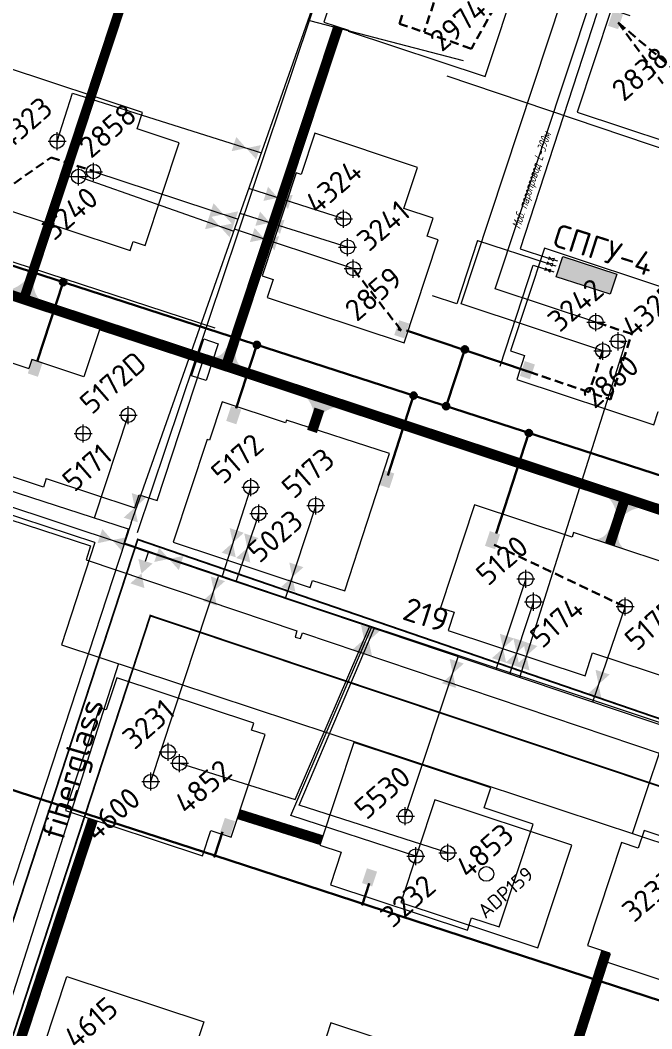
# Model space of a CAD drawing. Header units: millimetres. Extents: x 519 to 9564855, y -810 to 5021775.
# Drawn here: x 9543486 to 9543836, y 4997216 to 4997775 of the extents above; entities that cross this region are included whole.
import ezdxf

# ---------------------------------------------------------------- set-up
doc = ezdxf.new("R2010")
doc.units = ezdxf.units.MM
doc.header["$LTSCALE"] = 2
doc.header["$MEASUREMENT"] = 0
doc.header["$PDMODE"] = 2
doc.header["$PDSIZE"] = 5
doc.linetypes.add('1', pattern=[0])
doc.linetypes.add('92051501$0$DASHED', pattern=[0.75, 0.5, -0.25])
for name, color, linetype in [('160 скважин на 2012 год', 7, 'Continuous'), ('2003-2004 Supplemental wells', 7, 'Continuous'), ('Existing roads', 41, 'Continuous'), ('FIBERGLASS', 212, 'Continuous'), ('Future Roads', 44, 'Continuous'), ('Gaz', 4, 'Continuous'), ('new 100 wells', 131, 'Continuous'), ('OilColl&Flowlines', 3, 'Continuous'), ('Stage 11.Object 3.Frame&Text', 7, 'Continuous'), ('Stage 12 wells.Text&Frame', 52, 'Continuous'), ('Stage8 wlls text', 7, 'Continuous'), ('vodovod', 5, 'Continuous'), ('Скважины 2017г', 221, 'Continuous'), ('Скважины на 2013 год.', 21, '1'), ('Скважины на 2015 год', 7, 'Continuous'), ('Скважины на 2016 год.', 40, 'Continuous')]:
    doc.layers.add(name, color=color, linetype=linetype)
for name, color, linetype, lineweight in [('160 скважин на2012 год.Выкидные линии', 5, 'Continuous', 30), ('200 скв. на 2010 год', 61, 'Continuous', 0), ('PPLINE_GAS', 4, 'GAS_LINE', 30), ('Stage 11.Object 2.Frame&Text', 26, 'Continuous', 53), ('Электро', 1, 'Continuous', 30), ('Электроснаб', 1, 'Continuous', 18), ('Электроснабжене', 1, 'Continuous', 18)]:
    doc.layers.add(name, color=color, linetype=linetype, lineweight=lineweight)
doc.styles.add('92051501$0$STANDARD', font='simplex.shx')
doc.styles.add('Elect', font='isocpeur.ttf')
doc.styles.add('ГОСТ', font='simplex.shx', dxfattribs={"width": 0.7})
doc.linetypes.add('GAS_LINE', pattern='A,0.5,-0.2,["G",92051501$0$STANDARD,S=0.1,R=0,X=-0.1,Y=-0.05],-0.05', length=0.75)
doc.linetypes.add('WTR_LINE', pattern='A,0.5,-0.2,["W",92051501$0$STANDARD,S=0.1,R=0,X=-0.1,Y=-0.05],-0.05', length=0.75)

msp = doc.modelspace()

# ---------------------------------------------------------------- hatches: boundary and pattern name
at = {"linetype": 'ByBlock', "lineweight": 0, "ltscale": 80}
msp.add_hatch(color=1, dxfattribs=at).paths.add_polyline_path([(9543816.96967, 4997634.2199), (9543787.0029, 4997644.13536), (9543783.36174, 4997632.92902), (9543813.38102, 4997623.17516)])
at = {"layer": 'Existing roads', "lineweight": 0}
h = msp.add_hatch(color=256, dxfattribs=at)
edge = h.paths.add_edge_path()
edge.add_line((9543489.03404, 4997631.13769), (9543493.38805, 4997629.68711))
edge.add_arc((9543508.30111, 4997629.71833), 14.91309, 180.1199728, 220.8782781)
edge.add_line((9543497.02529, 4997619.9584), (9543479.90992, 4997625.62156))
edge.add_arc((9543475.32015, 4997643.51751), 18.47514, 284.3845833, 317.926752)
for points in [[(9543610.77722, 4997582.16941, -0.406846034), (9543605.95572, 4997591.46544), (9543600.25492, 4997593.35174, -0.406846034), (9543590.84025, 4997588.76619)], [(9543822.8752, 4997481.2711, -0.406846034), (9543818.0537, 4997490.56713), (9543812.35289, 4997492.45342, -0.406846034), (9543802.93823, 4997487.86788)]]:
    msp.add_hatch(color=256, dxfattribs=at).paths.add_polyline_path(points)
h = msp.add_hatch(color=256, dxfattribs=at)
h.paths.add_polyline_path([(9543650.60958, 4997556.1665), (9543649.02234, 4997556.76326, 0.155118741), (9543644.48969, 4997566.30027), (9543653.04529, 4997563.54713)])
h.paths.add_polyline_path([(9543652.13528, 4997555.59287), (9543650.60958, 4997556.1665), (9543653.04529, 4997563.54713), (9543661.84122, 4997560.71665, 0.161550784)])
h = msp.add_hatch(color=256, dxfattribs=at)
h.paths.add_polyline_path([(9543818.43645, 4997500.25988), (9543816.84921, 4997500.85664, 0.155118741), (9543812.31656, 4997510.39365), (9543820.87216, 4997507.64051)])
h.paths.add_polyline_path([(9543819.96215, 4997499.68625), (9543818.43645, 4997500.25988), (9543820.87216, 4997507.64051), (9543829.66809, 4997504.81003, 0.161550784)])
at = {"layer": 'Электро'}
for points in [[(9543812.11124, 4997772.08806), (9543817.72348, 4997770.23108), (9543820.4307, 4997778.41294), (9543814.81847, 4997780.26992)], [(9543693.57685, 4997600.59037), (9543699.18908, 4997598.73338), (9543701.89631, 4997606.91524), (9543696.28408, 4997608.77223)], [(9543490.3254, 4997579.26698), (9543495.93764, 4997577.40999), (9543498.64487, 4997585.59185), (9543493.03263, 4997587.44884)], [(9543763.22509, 4997577.92887), (9543768.83732, 4997576.07189), (9543771.54455, 4997584.25375), (9543765.93231, 4997586.11073)], [(9543600.36994, 4997552.93263), (9543605.98218, 4997551.07564), (9543608.68941, 4997559.2575), (9543603.07717, 4997561.11449)], [(9543743.87164, 4997483.673), (9543749.48388, 4997481.81602), (9543752.1911, 4997489.99788), (9543746.57887, 4997491.85486)], [(9543596.91788, 4997324.61695), (9543602.53012, 4997322.75997), (9543605.23735, 4997330.94182), (9543599.62511, 4997332.79881)], [(9543675.68597, 4997296.65299), (9543681.2982, 4997294.79601), (9543684.00543, 4997302.97786), (9543678.39319, 4997304.83485)]]:
    msp.add_hatch(color=256, dxfattribs=at).paths.add_polyline_path(points)
h = msp.add_hatch(color=256, dxfattribs=at)
edge = h.paths.add_edge_path()
edge.add_arc((9543509.89575, 4997629.8912), 1.80448, 0, 360)
h = msp.add_hatch(color=256, dxfattribs=at)
edge = h.paths.add_edge_path()
edge.add_arc((9543617.41787, 4997595.09072), 1.80448, 0, 360)
h = msp.add_hatch(color=256, dxfattribs=at)
edge = h.paths.add_edge_path()
edge.add_arc((9543732.6523, 4997592.61971), 1.80448, 0, 360)
h = msp.add_hatch(color=256, dxfattribs=at)
edge = h.paths.add_edge_path()
edge.add_arc((9543704.31978, 4997566.96415), 1.80448, 0, 360)
h = msp.add_hatch(color=256, dxfattribs=at)
edge = h.paths.add_edge_path()
edge.add_arc((9543722.28659, 4997561.14904), 1.80448, 0, 360)
h = msp.add_hatch(color=256, dxfattribs=at)
edge = h.paths.add_edge_path()
edge.add_arc((9543768.1837, 4997546.25078), 1.80448, 0, 360)
at = {"layer": 'Электро', "ltscale": 0.5}
msp.add_hatch(color=256, dxfattribs=at).paths.add_polyline_path([(9543685.28029, 4997517.46056), (9543690.90266, 4997515.6345), (9543693.5648, 4997523.83114), (9543687.94242, 4997525.6572)])
at = {"layer": 'Электроснаб', "lineweight": 0}
for points in [[(9543812.11124, 4997772.08806), (9543817.72348, 4997770.23108), (9543820.4307, 4997778.41294), (9543814.81847, 4997780.26992)], [(9543693.57685, 4997600.59037), (9543699.18908, 4997598.73338), (9543701.89631, 4997606.91524), (9543696.28408, 4997608.77223)], [(9543763.22509, 4997577.92887), (9543768.83732, 4997576.07189), (9543771.54455, 4997584.25375), (9543765.93231, 4997586.11073)], [(9543743.87164, 4997483.673), (9543749.48388, 4997481.81602), (9543752.1911, 4997489.99788), (9543746.57887, 4997491.85486)], [(9543675.68597, 4997296.65299), (9543681.2982, 4997294.79601), (9543684.00543, 4997302.97786), (9543678.39319, 4997304.83485)]]:
    msp.add_hatch(color=1, dxfattribs=at).paths.add_polyline_path(points)
at = {"layer": 'Электроснаб', "linetype": '92051501$0$DASHED', "lineweight": 0}
h = msp.add_hatch(color=1, dxfattribs=at)
edge = h.paths.add_edge_path()
edge.add_arc((9543509.89575, 4997629.8912), 1.80448, 0, 360)
h = msp.add_hatch(color=1, dxfattribs=at)
edge = h.paths.add_edge_path()
edge.add_arc((9543617.41787, 4997595.09072), 1.80448, 0, 360)
at = {"layer": 'Электроснаб', "lineweight": 0}
h = msp.add_hatch(color=1, dxfattribs=at)
edge = h.paths.add_edge_path()
edge.add_arc((9543732.6523, 4997592.61971), 1.80448, 0, 360)
at = {"layer": 'Электроснаб', "linetype": '92051501$0$DASHED', "lineweight": 0}
for points in [[(9543490.3254, 4997579.26698), (9543495.93764, 4997577.40999), (9543498.64487, 4997585.59185), (9543493.03263, 4997587.44884)], [(9543600.36994, 4997552.93263), (9543605.98218, 4997551.07564), (9543608.68941, 4997559.2575), (9543603.07717, 4997561.11449)], [(9543596.91788, 4997324.61695), (9543602.53012, 4997322.75997), (9543605.23735, 4997330.94182), (9543599.62511, 4997332.79881)]]:
    msp.add_hatch(color=1, dxfattribs=at).paths.add_polyline_path(points)
at = {"layer": 'Электроснаб', "lineweight": 0}
h = msp.add_hatch(color=1, dxfattribs=at)
edge = h.paths.add_edge_path()
edge.add_arc((9543704.31978, 4997566.96415), 1.80448, 0, 360)
h = msp.add_hatch(color=1, dxfattribs=at)
edge = h.paths.add_edge_path()
edge.add_arc((9543722.28659, 4997561.14904), 1.80448, 0, 360)
h = msp.add_hatch(color=1, dxfattribs=at)
edge = h.paths.add_edge_path()
edge.add_arc((9543768.1837, 4997546.25078), 1.80448, 0, 360)
at = {"layer": 'Электроснаб', "lineweight": 0, "ltscale": 0.5}
msp.add_hatch(color=1, dxfattribs=at).paths.add_polyline_path([(9543685.28029, 4997517.46056), (9543690.90266, 4997515.6345), (9543693.5648, 4997523.83114), (9543687.94242, 4997525.6572)])
at = {"layer": 'Электроснабжене', "lineweight": 0}
for points in [[(9543812.11124, 4997772.08806), (9543817.72348, 4997770.23108), (9543820.4307, 4997778.41294), (9543814.81847, 4997780.26992)], [(9543693.57685, 4997600.59037), (9543699.18908, 4997598.73338), (9543701.89631, 4997606.91524), (9543696.28408, 4997608.77223)], [(9543763.22509, 4997577.92887), (9543768.83732, 4997576.07189), (9543771.54455, 4997584.25375), (9543765.93231, 4997586.11073)], [(9543743.87164, 4997483.673), (9543749.48388, 4997481.81602), (9543752.1911, 4997489.99788), (9543746.57887, 4997491.85486)], [(9543675.68597, 4997296.65299), (9543681.2982, 4997294.79601), (9543684.00543, 4997302.97786), (9543678.39319, 4997304.83485)]]:
    msp.add_hatch(color=1, dxfattribs=at).paths.add_polyline_path(points)
at = {"layer": 'Электроснабжене', "linetype": '92051501$0$DASHED', "lineweight": 0}
h = msp.add_hatch(color=1, dxfattribs=at)
edge = h.paths.add_edge_path()
edge.add_arc((9543509.89575, 4997629.8912), 1.80448, 0, 360)
h = msp.add_hatch(color=1, dxfattribs=at)
edge = h.paths.add_edge_path()
edge.add_arc((9543617.41787, 4997595.09072), 1.80448, 0, 360)
at = {"layer": 'Электроснабжене', "lineweight": 0}
h = msp.add_hatch(color=1, dxfattribs=at)
edge = h.paths.add_edge_path()
edge.add_arc((9543732.6523, 4997592.61971), 1.80448, 0, 360)
at = {"layer": 'Электроснабжене', "linetype": '92051501$0$DASHED', "lineweight": 0}
for points in [[(9543490.3254, 4997579.26698), (9543495.93764, 4997577.40999), (9543498.64487, 4997585.59185), (9543493.03263, 4997587.44884)], [(9543600.36994, 4997552.93263), (9543605.98218, 4997551.07564), (9543608.68941, 4997559.2575), (9543603.07717, 4997561.11449)], [(9543596.91788, 4997324.61695), (9543602.53012, 4997322.75997), (9543605.23735, 4997330.94182), (9543599.62511, 4997332.79881)]]:
    msp.add_hatch(color=1, dxfattribs=at).paths.add_polyline_path(points)
at = {"layer": 'Электроснабжене', "lineweight": 0}
h = msp.add_hatch(color=1, dxfattribs=at)
edge = h.paths.add_edge_path()
edge.add_arc((9543704.31978, 4997566.96415), 1.80448, 0, 360)
h = msp.add_hatch(color=1, dxfattribs=at)
edge = h.paths.add_edge_path()
edge.add_arc((9543722.28659, 4997561.14904), 1.80448, 0, 360)
h = msp.add_hatch(color=1, dxfattribs=at)
edge = h.paths.add_edge_path()
edge.add_arc((9543768.1837, 4997546.25078), 1.80448, 0, 360)
at = {"layer": 'Электроснабжене', "lineweight": 0, "ltscale": 0.5}
msp.add_hatch(color=1, dxfattribs=at).paths.add_polyline_path([(9543685.28029, 4997517.46056), (9543690.90266, 4997515.6345), (9543693.5648, 4997523.83114), (9543687.94242, 4997525.6572)])

# ---------------------------------------------------------------- linework, layer by layer
at = {"color": 6, "lineweight": 0, "ltscale": 80}
for p, q in [((9543805.83384, 4997778.97734), (9543763.39779, 4997648.37262, -170.50189)), ((9543739.63679, 4997653.02826, -170.50189), (9543728.24813, 4997617.97758, -170.50189)), ((9543739.63679, 4997653.02826, -170.50189), (9543778.28226, 4997640.47159, -170.50189)), ((9543763.39779, 4997648.37262, -170.50189), (9543779.18297, 4997643.2437, -170.50189)), ((9543778.59697, 4997641.17611), (9543778.12276, 4997639.71663)), ((9543778.59697, 4997641.17611), (9543780.86271, 4997638.82637)), ((9543779.50945, 4997643.98443), (9543779.03523, 4997642.52495)), ((9543782.2494, 4997643.09416), (9543779.03523, 4997642.52495)), ((9543779.50945, 4997643.98443), (9543781.77518, 4997641.63469)), ((9543782.2494, 4997643.09416), (9543781.77518, 4997641.63469)), ((9543782.01229, 4997642.36443), (9543784.07151, 4997641.69534)), ((9543752.33447, 4997583.28078), (9543770.53802, 4997639.30556)), ((9543770.53802, 4997639.30556), (9543782.07684, 4997635.55637)), ((9543777.51477, 4997637.84545), (9543777.04056, 4997636.38598)), ((9543780.25472, 4997636.95519), (9543777.04056, 4997636.38598)), ((9543777.51477, 4997637.84545), (9543779.78051, 4997635.49571)), ((9543781.33692, 4997640.28585), (9543778.12276, 4997639.71663)), ((9543780.25472, 4997636.95519), (9543779.78051, 4997635.49571)), ((9543781.33692, 4997640.28585), (9543780.86271, 4997638.82637)), ((9543781.09981, 4997639.55611), (9543783.15904, 4997638.88703)), ((9543728.24813, 4997617.97758, -170.50189), (9543714.85667, 4997622.32873, -83.70907))]:
    msp.add_line(p, q, dxfattribs=at)
at = {"color": 0, "linetype": 'ByBlock', "lineweight": 0, "ltscale": 80}
msp.add_lwpolyline([(9543787.0029, 4997644.13536), (9543817.02218, 4997634.38151), (9543813.38102, 4997623.17516), (9543783.36174, 4997632.92902)], close=True, dxfattribs=at)
at = {"layer": '160 скважин на 2012 год', "color": 0, "linetype": 'ByBlock', "lineweight": 0}
msp.add_lwpolyline([(9543551.02553, 4997714.85618), (9543554.02814, 4997723.93072), (9543478.04761, 4997749.0713), (9543459.19218, 4997692.0859), (9543475.72672, 4997686.61492)], dxfattribs=at)
at = {"layer": '160 скважин на 2012 год', "color": 3, "linetype": 'ByBlock', "lineweight": 0, "ltscale": 200}
msp.add_lwpolyline([(9543506.6, 4997708.1), (9543515.04475, 4997734.68761)], dxfattribs=at)
at = {"layer": '160 скважин на 2012 год', "color": 0, "linetype": 'ByBlock', "lineweight": 0, "elevation": 0.00005}
for points in [[(9543698.86297, 4997670.7009), (9543706.46181, 4997693.42207), (9543649.53661, 4997712.45847), (9543641.87716, 4997689.55414)], [(9543648.28552, 4997464.53534), (9543666.06136, 4997458.74947), (9543690.83185, 4997534.85145), (9543633.75537, 4997553.42932), (9543633.28038, 4997551.97002)], [(9543533.74299, 4997392.64857), (9543530.04761, 4997393.8713), (9543511.19218, 4997336.8859), (9543587.1727, 4997311.74532), (9543591.81, 4997325.76028)], [(9543743.41935, 4997338.32194), (9543747.12814, 4997349.53072), (9543671.14761, 4997374.6713), (9543652.29218, 4997317.6859), (9543664.16437, 4997313.75761)], [(9543903.15561, 4997285.7026), (9543908.12814, 4997300.73072), (9543832.14761, 4997325.8713), (9543828.8728, 4997315.97409)]]:
    msp.add_lwpolyline(points, dxfattribs=at)
at = {"layer": '160 скважин на 2012 год', "color": 0, "linetype": 'ByBlock', "lineweight": 0}
for centre in [(9543506.6, 4997708.1), (9543665.4, 4997665), (9543817.8, 4997597.1), (9543650, 4997506.1), (9543558.6, 4997352.9), (9543699.7, 4997333.7)]:
    msp.add_circle(centre, 4, dxfattribs=at)
for p in [(9543506.6, 4997708.1), (9543665.4, 4997665), (9543817.8, 4997597.1), (9543650, 4997506.1), (9543558.6, 4997352.9), (9543699.7, 4997333.7)]:
    msp.add_point(p, dxfattribs=at)
at = {"layer": '160 скважин на2012 год.Выкидные линии', "color": 3, "linetype": 'ByBlock', "lineweight": 0, "ltscale": 80, "elevation": 0}
msp.add_lwpolyline([(9543515.04475, 4997734.68761), (9543619.86438, 4997701.57457)], dxfattribs=at)
at = {"layer": '160 скважин на2012 год.Выкидные линии', "color": 3, "linetype": 'ByBlock', "lineweight": 0, "ltscale": 80}
for points in [[(9543650, 4997506.1), (9543633.02024, 4997454.48891)], [(9543558.6, 4997352.9), (9543596.17197, 4997466.69809)], [(9543699.7, 4997333.7), (9543729.00403, 4997422.08376)]]:
    msp.add_lwpolyline(points, dxfattribs=at)
at = {"layer": '200 скв. на 2010 год', "color": 0, "linetype": 'ByBlock', "lineweight": 0}
for points in [[(9543792.17303, 4997488.45051), (9543738.03745, 4997506.36299), (9543719.18202, 4997449.37759), (9543726.72527, 4997446.88167)], [(9543614.36081, 4997381.52294), (9543615.61798, 4997385.32241), (9543539.63745, 4997410.46299), (9543533.74299, 4997392.64857)], [(9543828.8728, 4997315.97409), (9543819.53745, 4997319.06299), (9543800.68202, 4997262.07759), (9543812.97974, 4997258.0085)], [(9543664.16437, 4997313.75761), (9543658.18202, 4997295.67759), (9543734.16255, 4997270.53701), (9543736.43611, 4997277.40825)]]:
    msp.add_lwpolyline(points, dxfattribs=at)
for centre in [(9543766.6, 4997465.3), (9543568.2, 4997369.4), (9543705.6, 4997311.6)]:
    msp.add_circle(centre, 4, dxfattribs=at)
for p in [(9543766.6, 4997465.3), (9543568.2, 4997369.4), (9543705.6, 4997311.6)]:
    msp.add_point(p, dxfattribs=at)
at = {"layer": '2003-2004 Supplemental wells', "color": 0, "linetype": 'ByBlock', "lineweight": 0}
for points in [[(9543684.70322, 4997827.40226), (9543673.33745, 4997831.16299), (9543654.48202, 4997774.1776), (9543668.26096, 4997769.61839)], [(9543695.45911, 4997143.58888), (9543715.56254, 4997136.93702), (9543734.41798, 4997193.92241), (9543658.43745, 4997219.06299), (9543651.14089, 4997197.01112)]]:
    msp.add_lwpolyline(points, dxfattribs=at)
at = {"layer": 'Existing roads', "lineweight": 0, "const_width": 5.4}
msp.add_lwpolyline([(9543550.17631, 4997808.02804), (9543488.10586, 4997620.43709)], dxfattribs=at)
at = {"layer": 'Existing roads', "lineweight": 0, "flags": 128}
for points, const_width in [([(9543662.50527, 4997771.45594), (9543600.25722, 4997583.32823)], 5.6), ([(9543392.20667, 4997652.16839), (9544339.8344, 4997338.61555)], 5.7), ([(9543647.95404, 4997547.11477), (9543652.05717, 4997559.47488)], 5.7), ([(9543813.08806, 4997484.42861), (9543821.581, 4997510.09621)], 5.6), ([(9543653.20445, 4997320.443), (9543607.30075, 4997334.84583)], 5.7), ([(9543811.02657, 4997258.25477), (9543783.42172, 4997172.33281)], 5.7)]:
    msp.add_lwpolyline(points, dxfattribs=dict(at, const_width=const_width))
at = {"layer": 'Existing roads', "lineweight": 0, "const_width": 5.7, "elevation": 0.00005, "flags": 128}
msp.add_lwpolyline([(9543455.04271, 4997114.92449), (9543526.48866, 4997332.05913)], dxfattribs=at)
at = {"layer": 'FIBERGLASS', "lineweight": 0, "const_width": 1}
msp.add_lwpolyline([(9537068.05, 4997002.22187), (9537981.72, 4996708.3), (9538034.79, 4996874.91), (9539300, 4996482.3), (9539854.3, 4997038.3), (9541302.5903, 4996549.89746), (9542161.1, 4996901.3), (9542450.6, 4996805.7), (9542706.4, 4996882.9), (9542843.8, 4997304.1), (9543427.4, 4997108.5), (9543551.3, 4997487.2), (9544168.068, 4997275.346), (9544226.79603, 4997449.75375)], dxfattribs=at)
at = {"layer": 'FIBERGLASS', "lineweight": 0, "ltscale": 5, "const_width": 1}
msp.add_lwpolyline([(9541202.46, 4996731.86), (9541157.86089, 4996595.43189), (9541344.59256, 4996532.15575), (9542055.29603, 4996843.09363), (9542442.74738, 4996715.71339), (9542720.61, 4996868.84), (9542838.83, 4997229.37), (9543081.81, 4997149.7), (9543145.77, 4997182.12), (9543440.72, 4997085.62), (9543558.29, 4997444.97), (9544154.46845, 4997245.2615), (9544223.59731, 4997450.79678)], dxfattribs=at)
at = {"layer": 'Future Roads', "lineweight": 0, "elevation": 0}
msp.add_lwpolyline([(9543587.93128, 4997598.42324), (9543595.87515, 4997595.65137), (9543589.16798, 4997575.3783), (9543581.18125, 4997578.02063)], close=True, dxfattribs=at)
at = {"layer": 'Gaz', "linetype": 'GAS_LINE', "lineweight": 0, "ltscale": 20}
for p, q in [((9543527.52426, 4997485.50272, -1.32545), (9541944.89712, 4998005.25304, 0.04021)), ((9543527.52426, 4997485.50272, -1.32545), (9543509.09442, 4997428.83579)), ((9543509.09442, 4997428.83579), (9544142.23145, 4997219.34222))]:
    msp.add_line(p, q, dxfattribs=at)
at = {"layer": 'Gaz', "linetype": 'GAS_LINE', "lineweight": 0, "ltscale": 15}
msp.add_line((9543722.67712, 4997744.42609, 0.01101), (9544032.42903, 4997639.69169, 0.02389), dxfattribs=at)
at = {"layer": 'Gaz', "linetype": 'GAS_LINE', "lineweight": 0, "ltscale": 0.7}
msp.add_lwpolyline([(9543407.773, 4997521.981), (9543525.046, 4997483.653), (9543522.633, 4997475.942), (9543639.537, 4997436.462), (9543638.654, 4997433.053), (9543641.517, 4997432.354), (9543642.666, 4997435.445), (9543872.819, 4997357.692), (9543872.008, 4997354.842), (9543874.692, 4997354.071), (9543875.994, 4997357.196), (9544049.242, 4997298.826), (9544048.455, 4997295.68), (9544051.125, 4997294.73), (9544052.368, 4997297.871), (9544081.082, 4997288.863), (9544090.293, 4997316.943), (9544096.011, 4997334.735)], dxfattribs=at)
at = {"layer": 'new 100 wells', "color": 0, "linetype": 'ByBlock', "lineweight": 0}
for points in [[(9543633.28038, 4997551.97002), (9543598.07759, 4997563.61798), (9543591.01504, 4997542.27335)], [(9543726.72527, 4997446.88167), (9543723.38202, 4997436.7776), (9543799.36254, 4997411.63702), (9543803.57022, 4997424.35357)]]:
    msp.add_lwpolyline(points, dxfattribs=at)
for centre in [(9543614, 4997516.2), (9543770.8, 4997452.7)]:
    msp.add_circle(centre, 4, dxfattribs=at)
for p in [(9543614, 4997516.2), (9543770.8, 4997452.7)]:
    msp.add_point(p, dxfattribs=at)
at = {"layer": 'OilColl&Flowlines', "linetype": 'ByBlock', "lineweight": 0, "ltscale": 80}
for p, q in [((9542254.31336, 4997911.45509), (9543543.78944, 4997484.61418, 0)), ((9543618.4, 4997501.6), (9543605.61811, 4997463.74016, 0)), ((9543766.6, 4997465.3), (9543749.85849, 4997415.04307, 0)), ((9543636.20692, 4997334.07737), (9543681.01123, 4997438.28664)), ((9543638.58295, 4997343.0244), (9543679.78721, 4997438.69988)), ((9543640.81131, 4997339.7819), (9543682.35501, 4997437.83297)), ((9543574.5, 4997363.1), (9543638.58295, 4997343.0244)), ((9543723.2, 4997313.4), (9543640.81131, 4997339.7819)), ((9543705.6, 4997311.6), (9543636.20692, 4997334.07737))]:
    msp.add_line(p, q, dxfattribs=at)
at = {"layer": 'OilColl&Flowlines', "linetype": 'ByBlock', "lineweight": 0}
for p, q in [((9543547.6879, 4997496.46309), (9543670.92966, 4997846.69214, 0)), ((9544469.17014, 4997172.19575, 0), (9543543.78944, 4997484.61418, 0)), ((9543555.60325, 4997475.14031, 0), (9543557.26269, 4997480.15613, 0)), ((9543821.6, 4997450), (9543803.57046, 4997396.90933, 0))]:
    msp.add_line(p, q, dxfattribs=at)
at = {"layer": 'OilColl&Flowlines', "color": 3, "linetype": 'ByBlock', "lineweight": 0, "ltscale": 25}
for p, q in [((9543730.70148, 4997617.93992), (9543793.0244, 4997806.2939)), ((9543749.572, 4997626.18012), (9543807.57531, 4997801.47927)), ((9543526.8166, 4997691.25431), (9543606.94286, 4997664.85413, 0)), ((9543518.5, 4997688.5), (9543604.60193, 4997658.20168, 0)), ((9543667.7, 4997649.4), (9543608.0505, 4997668.00182, 0)), ((9543670.5, 4997637.4), (9543605.00237, 4997659.33964, 0)), ((9543805.4358, 4997607.6958), (9543749.572, 4997626.18012)), ((9543809.2, 4997591.9), (9543730.68174, 4997617.88027)), ((9543821.70586, 4997595.80762), (9543817.8, 4997597.1))]:
    msp.add_line(p, q, dxfattribs=at)
at = {"layer": 'OilColl&Flowlines', "linetype": 'ByBlock', "lineweight": 0, "ltscale": 200}
for p, q in [((9543665.4, 4997665), (9543612.92798, 4997681.86268, 0)), ((9543821.70586, 4997595.80762), (9543762.92985, 4997410.63004, 0))]:
    msp.add_line(p, q, dxfattribs=at)
at = {"layer": 'OilColl&Flowlines', "lineweight": 0}
for p, q in [((9543614, 4997516.2), (9543598.01426, 4997466.3073)), ((9543547.7, 4997496.5), (9543462.6, 4997236.9)), ((9543770.8, 4997452.7), (9543757.40898, 4997412.49394, 0))]:
    msp.add_line(p, q, dxfattribs=at)
at = {"layer": 'OilColl&Flowlines', "color": 3, "lineweight": 0}
for points in [[(9543603.36159, 4997702.5506, 0), (9543605.96136, 4997710.4077, 0), (9543611.46593, 4997704.22768, 0)], [(9543616.97049, 4997698.04766, 0), (9543611.46593, 4997704.22768, 0), (9543619.57027, 4997705.90476, 0)], [(9543620.98762, 4997674.99106, 0), (9543623.58739, 4997682.84816, 0), (9543629.09196, 4997676.66814, 0)], [(9543634.59652, 4997670.48812, 0), (9543629.09196, 4997676.66814, 0), (9543637.1963, 4997678.34522, 0)], [(9543590.75526, 4997665.84034, 0), (9543593.35503, 4997673.69745, 0), (9543598.8596, 4997667.51742, 0)], [(9543604.36416, 4997661.3374, 0), (9543598.8596, 4997667.51742, 0), (9543606.96394, 4997669.19451, 0)], [(9543616.5359, 4997661.15119, 0), (9543619.13567, 4997669.0083, 0), (9543624.64024, 4997662.82827, 0)], [(9543588.60138, 4997659.30318, 0), (9543591.20115, 4997667.16029, 0), (9543596.70572, 4997660.98027, 0)], [(9543630.14481, 4997656.64825, 0), (9543624.64024, 4997662.82827, 0), (9543632.74458, 4997664.50536, 0)], [(9543602.21029, 4997654.80024, 0), (9543596.70572, 4997660.98027, 0), (9543604.81006, 4997662.65735, 0)], [(9543613.51618, 4997652.096, 0), (9543616.11595, 4997659.95311, 0), (9543621.62052, 4997653.77308, 0)], [(9543627.12508, 4997647.59306, 0), (9543621.62052, 4997653.77308, 0), (9543629.72486, 4997655.45017, 0)]]:
    msp.add_solid(points, dxfattribs=at)
at = {"layer": 'OilColl&Flowlines', "linetype": 'ByBlock', "lineweight": 0}
for points in [[(9543555.84257, 4997510.34158), (9543549.66255, 4997504.83701), (9543547.98546, 4997512.94135)], [(9543551.33963, 4997496.73267), (9543543.48252, 4997499.33245), (9543549.66255, 4997504.83701)], [(9543529.03465, 4997485.13853, 0), (9543531.63442, 4997492.99563, 0), (9543537.13899, 4997486.81561, 0)], [(9543610.16223, 4997490.9093), (9543603.9822, 4997485.40473), (9543602.30512, 4997493.50907)], [(9543618.23396, 4997487.96424), (9543612.05394, 4997482.45968), (9543610.37686, 4997490.56402)], [(9543542.64355, 4997480.63559, 0), (9543537.13899, 4997486.81561, 0), (9543545.24333, 4997488.49269, 0)], [(9543605.65929, 4997477.30039), (9543597.80218, 4997479.90016), (9543603.9822, 4997485.40473)], [(9543613.73102, 4997474.35534), (9543605.87392, 4997476.95511), (9543612.05394, 4997482.45968)], [(9543559.53181, 4997473.84042, 0), (9543553.35178, 4997468.33585, 0), (9543551.6747, 4997476.44019, 0)], [(9543643.20547, 4997471.84444), (9543637.02545, 4997466.33987), (9543635.34837, 4997474.44421)], [(9543555.02886, 4997460.23151, 0), (9543547.17176, 4997462.83129, 0), (9543553.35178, 4997468.33585, 0)], [(9543599.67524, 4997464.09528), (9543593.49521, 4997458.59071), (9543591.81813, 4997466.69505)], [(9543638.70253, 4997458.23553), (9543630.84543, 4997460.8353), (9543637.02545, 4997466.33987)], [(9543595.1723, 4997450.48637), (9543587.31519, 4997453.08615), (9543593.49521, 4997458.59071)]]:
    msp.add_solid(points, dxfattribs=at)
at = {"layer": 'OilColl&Flowlines', "lineweight": 0}
for points in [[(9543560.48763, 4997474.73086, 0), (9543563.0874, 4997482.58796, 0), (9543568.59197, 4997476.40794, 0)], [(9543574.09654, 4997470.22791, 0), (9543568.59197, 4997476.40794, 0), (9543576.69631, 4997478.08502, 0)], [(9543675.132, 4997439.88907), (9543682.9891, 4997437.28929), (9543676.80908, 4997431.78473)], [(9543677.76524, 4997439.17154), (9543685.62235, 4997436.57177), (9543679.44232, 4997431.0672)], [(9543752.15789, 4997434.88475), (9543760.01499, 4997432.28498), (9543753.83497, 4997426.78041)], [(9543670.62906, 4997426.28016), (9543676.80908, 4997431.78473), (9543678.48616, 4997423.68039)], [(9543673.2623, 4997425.56264), (9543679.44232, 4997431.0672), (9543681.11941, 4997422.96286)], [(9543759.64947, 4997432.40088, 0), (9543767.50658, 4997429.80111, 0), (9543761.32656, 4997424.29654, 0)], [(9543759.75621, 4997432.49595, 0), (9543767.61331, 4997429.89618, 0), (9543761.43329, 4997424.39161, 0)], [(9543765.0679, 4997430.68865, 0), (9543772.925, 4997428.08888, 0), (9543766.74498, 4997422.58431, 0)], [(9543747.76168, 4997421.37091), (9543753.9417, 4997426.87548), (9543755.61878, 4997418.77114)], [(9543755.25327, 4997418.88704, 0), (9543761.43329, 4997424.39161, 0), (9543763.11037, 4997416.28727, 0)], [(9543724.2743, 4997420.98101), (9543732.1314, 4997418.38123), (9543725.95138, 4997412.87667)], [(9543760.67169, 4997417.17482, 0), (9543766.85171, 4997422.67938, 0), (9543768.5288, 4997414.57504, 0)], [(9543719.87809, 4997407.46717), (9543726.05811, 4997412.97173), (9543727.73519, 4997404.86739)], [(9543805.16953, 4997414.94206, 0), (9543813.02664, 4997412.34228, 0), (9543806.84661, 4997406.83772, 0)], [(9543800.66659, 4997401.33315, 0), (9543806.84661, 4997406.83772, 0), (9543808.5237, 4997398.73338, 0)]]:
    msp.add_solid(points, dxfattribs=at)
at = {"layer": 'PPLINE_GAS', "color": 44, "linetype": 'GAS_LINE', "lineweight": 0, "ltscale": 15}
msp.add_line((9543825.66294, 4997324.089), (9543940.96092, 4997670.49324, 0.01868), dxfattribs=at)
at = {"layer": 'PPLINE_GAS', "color": 3, "linetype": 'GAS_LINE', "lineweight": 0, "ltscale": 25}
msp.add_line((9543540.60668, 4997418.40896), (9543402.55325, 4996987.26342), dxfattribs=at)
at = {"layer": 'Stage 11.Object 2.Frame&Text', "color": 0, "linetype": 'ByBlock', "lineweight": 0}
for points in [[(9543668.26096, 4997769.61839), (9543668.08202, 4997769.0776), (9543744.06254, 4997743.93702), (9543762.91798, 4997800.92241), (9543760.50481, 4997801.72089)], [(9543475.72672, 4997686.61492), (9543471.08202, 4997672.57759), (9543547.06255, 4997647.43701), (9543548.70464, 4997652.3998)], [(9543641.87716, 4997689.55414), (9543639.13745, 4997690.46299), (9543620.28202, 4997633.47759), (9543626.38449, 4997631.4584)], [(9543711.81551, 4997655.34161), (9543715.11798, 4997665.32241), (9543698.86297, 4997670.7009)], [(9543852.52128, 4997623.69999), (9543776.87325, 4997648.75879), (9543758.01782, 4997591.7734), (9543765.85097, 4997589.18155)]]:
    msp.add_lwpolyline(points, dxfattribs=at)
for centre in [(9543518.5, 4997688.5), (9543667.7, 4997649.4), (9543805.4358, 4997607.6958)]:
    msp.add_circle(centre, 4, dxfattribs=at)
for p in [(9543518.5, 4997688.5), (9543667.7, 4997649.4), (9543805.43581, 4997607.6958)]:
    msp.add_point(p, dxfattribs=at)
at = {"layer": 'Stage 11.Object 3.Frame&Text', "color": 0, "linetype": 'ByBlock', "lineweight": 0}
for points in [[(9543824.29788, 4997777.70115), (9543813.83842, 4997781.16199), (9543794.98298, 4997724.1766), (9543870.96351, 4997699.03602), (9543872.51866, 4997703.73604)], [(9543548.70464, 4997652.3998), (9543555.37915, 4997650.19133), (9543574.23458, 4997707.17672), (9543551.02553, 4997714.85618)], [(9543626.38449, 4997631.4584), (9543623.08202, 4997621.4776), (9543699.06254, 4997596.33702), (9543717.91798, 4997653.32241), (9543711.81551, 4997655.34161)], [(9543765.85097, 4997589.18155), (9543761.48202, 4997575.9776), (9543837.46254, 4997550.83702), (9543839.86199, 4997558.08867), (9543839.86199, 4997558.08867)]]:
    msp.add_lwpolyline(points, dxfattribs=at)
for centre in [(9543526.8166, 4997691.25431), (9543670.8, 4997637.4), (9543809.2, 4997591.9)]:
    msp.add_circle(centre, 4, dxfattribs=at)
for p in [(9543526.8, 4997691.1), (9543670.8, 4997637.4), (9543809.2, 4997591.9)]:
    msp.add_point(p, dxfattribs=at)
at = {"layer": 'Stage 12 wells.Text&Frame', "color": 0, "linetype": 'ByBlock', "lineweight": 0}
for points in [[(9543500.59557, 4997521.07239), (9543498.96255, 4997516.13701), (9543422.98202, 4997541.27759), (9543441.83745, 4997598.26299), (9543490.90443, 4997582.02761)], [(9543591.01504, 4997542.27335), (9543589.83745, 4997542.66299), (9543570.98202, 4997485.67759), (9543646.96255, 4997460.53701), (9543648.28552, 4997464.53534)], [(9543591.81, 4997325.76028), (9543603.06255, 4997322.03701), (9543621.91798, 4997379.02241), (9543614.36081, 4997381.52294)], [(9543736.43611, 4997277.40825), (9543751.76255, 4997272.33701), (9543770.61798, 4997329.32241), (9543743.41935, 4997338.32194)], [(9543812.97974, 4997258.0085), (9543811.28202, 4997252.87759), (9543887.26255, 4997227.73701), (9543906.11798, 4997284.72241), (9543903.15561, 4997285.7026)]]:
    msp.add_lwpolyline(points, dxfattribs=at)
for centre in [(9543618.4, 4997501.6), (9543574.5, 4997363.1), (9543723.2, 4997313.4)]:
    msp.add_circle(centre, 4, dxfattribs=at)
for p in [(9543618.4, 4997501.6), (9543574.5, 4997363.1), (9543723.2, 4997313.4)]:
    msp.add_point(p, dxfattribs=at)
at = {"layer": 'Stage8 wlls text', "color": 0, "linetype": 'ByBlock', "lineweight": 0}
for points in [[(9543521.45191, 4997577.39572), (9543492.53745, 4997586.96299), (9543490.90443, 4997582.02761)], [(9543500.59557, 4997521.07239), (9543549.66254, 4997504.83702), (9543552.04902, 4997512.0495)], [(9543803.57022, 4997424.35357), (9543850.16254, 4997408.93702), (9543869.01798, 4997465.92241), (9543793.03745, 4997491.06299), (9543792.17303, 4997488.45051)]]:
    msp.add_lwpolyline(points, dxfattribs=at)
for centre in [(9543521.1, 4997545.9), (9543821.6, 4997450)]:
    msp.add_circle(centre, 4, dxfattribs=at)
for p in [(9543521.1, 4997545.9), (9543821.6, 4997450)]:
    msp.add_point(p, dxfattribs=at)
at = {"layer": 'vodovod', "linetype": 'WTR_LINE', "lineweight": 0, "ltscale": 10}
for points in [[(9543646.563, 4997775.026), (9543755.018, 4998103.259), (9543774.134, 4998098.663), (9543778.275, 4998109.56), (9543874.229, 4998081.221), (9543879.423, 4998093.738), (9543952.697, 4998071.206), (9543949.622, 4998063.946), (9543971.692, 4998056.65)], [(9544796.524, 4997061.131), (9544670.026, 4997102.939), (9544547.359, 4997146.067), (9544544.834, 4997137.633), (9544528.591, 4997142.698), (9544365.114, 4997198.25995), (9544260.722, 4997233.4), (9544218.484, 4997247.618), (9544209.341, 4997260.719), (9544168.068, 4997275.346), (9544060.378, 4997312.651), (9543880.744, 4997372.42), (9543650.06, 4997449.179), (9543543.805, 4997485.189), (9543546.104, 4997492.963), (9543411.433, 4997536.569), (9543175.092, 4997614.45), (9542807.975, 4997734.002), (9542568.597, 4997809.25), (9542359.736, 4997877.47), (9542268.821, 4997906.893), (9542135.512, 4997951.026), (9542117.78, 4997890.93)], [(9543551.14554, 4997490.98623), (9543646.563, 4997775.026), (9543731.82, 4997752.924)]]:
    msp.add_lwpolyline(points, dxfattribs=at)
at = {"layer": 'Скважины 2017г', "color": 0, "linetype": 'ByBlock', "lineweight": 0}
msp.add_lwpolyline([(9543493.18202, 4997187.77759), (9543512.03745, 4997244.76299), (9543588.01798, 4997219.62241), (9543569.16255, 4997162.63701), (9543493.18202, 4997187.77759)], dxfattribs=at)
at = {"layer": 'Скважины на 2013 год.', "color": 5, "linetype": 'ByBlock', "lineweight": 0, "ltscale": 5}
msp.add_line((9543546.0352, 4997556.15198), (9543527.14116, 4997499.1031), dxfattribs=at)
at = {"layer": 'Скважины на 2013 год.', "color": 0, "linetype": 'ByBlock', "lineweight": 0}
msp.add_lwpolyline([(9543552.04902, 4997512.0495), (9543561.99773, 4997508.76847), (9543587.05387, 4997584.74339), (9543530.07268, 4997603.5355), (9543521.45191, 4997577.39572)], dxfattribs=at)
msp.add_circle((9543546.0352, 4997556.15198), 4, dxfattribs=at)
msp.add_point((9543546.0352, 4997556.15198), dxfattribs=at)
at = {"layer": 'Скважины на 2015 год', "color": 3, "linetype": 'ByBlock', "lineweight": 0, "ltscale": 5}
msp.add_line((9540937.16158, 4998472.42308), (9543594.09496, 4997604.63038, 0), dxfattribs=at)
at = {"layer": 'Скважины на 2016 год.', "color": 254, "lineweight": 0, "true_color": 0xfeeab9}
msp.add_lwpolyline([(9543697.18205, 4997285.7776), (9543773.16258, 4997260.63702), (9543792.01801, 4997317.62241), (9543716.03749, 4997342.76299)], close=True, dxfattribs=at)
msp.add_circle((9543744.60003, 4997301.70001), 4.0951, dxfattribs=at)
at = {"layer": 'Электро'}
for p, q in [((9543393.27379, 4997667.63693), (9543985.93756, 4997475.81608)), ((9543697.47089, 4997603.179), (9543695.66847, 4997603.7675)), ((9543768.37741, 4997580.21337), (9543700.35288, 4997603.07083)), ((9543732.65213, 4997592.61918), (9543722.28659, 4997561.14904)), ((9543768.37741, 4997580.21337), (9543766.575, 4997580.80187)), ((9543704.31978, 4997566.96415), (9543689.91952, 4997522.64473)), ((9543768.19636, 4997546.28993), (9543750.16251, 4997490.51834)), ((9543593.98057, 4997311.87234, 0), (9543026.99787, 4997495.69068)), ((9543593.98057, 4997311.87234, 0), (9543598.28327, 4997325.11351, 0)), ((9544030.51931, 4997169.62655, 0), (9543593.98054, 4997311.87235, 0)), ((9543679.6266, 4997296.40433), (9543675.72214, 4997284.40815, 0))]:
    msp.add_line(p, q, dxfattribs=at)
at = {"layer": 'Электро', "ltscale": 7.5}
for p, q in [((9543495.47952, 4997585.96404), (9543509.89575, 4997629.8912, 0)), ((9543605.80862, 4997560.08373), (9543617.4188, 4997595.09352, 0))]:
    msp.add_line(p, q, dxfattribs=at)
at = {"layer": 'Электро'}
for centre in [(9543509.89575, 4997629.8912), (9543617.41787, 4997595.09072, 0), (9543732.6523, 4997592.61971), (9543704.31978, 4997566.96415), (9543722.28659, 4997561.14904), (9543768.1837, 4997546.25078)]:
    msp.add_circle(centre, 1.80448, dxfattribs=at)
for centre, start, end in [((9543593.98057, 4997311.87234, 0), 162, 342), ((9543593.98057, 4997311.87234, 0), 162, 342), ((9543593.98057, 4997311.87234, 0), 162, 342), ((9543593.98057, 4997311.87234, 0), 342, 162), ((9543593.98057, 4997311.87234, 0), 342, 162), ((9543593.98057, 4997311.87234, 0), 342, 162), ((9543675.97588, 4997285.18773, 0), 162.0000001, 342.0000001), ((9543675.97588, 4997285.18773, 0), 162.0000001, 342.0000001), ((9543675.97588, 4997285.18773, 0), 162.0000001, 342.0000001), ((9543675.97588, 4997285.18773, 0), 342.0000001, 162.0000001), ((9543675.97588, 4997285.18773, 0), 342.0000001, 162.0000001), ((9543675.97588, 4997285.18773, 0), 342.0000001, 162.0000001)]:
    msp.add_arc(centre, 0.5, start, end, dxfattribs=at)
at = {"layer": 'Электроснаб', "color": 1, "linetype": 'ByBlock', "lineweight": 0}
for p, q in [((9543393.27379, 4997667.63693), (9543985.93756, 4997475.81608)), ((9543732.65213, 4997592.61918), (9543722.28659, 4997561.14904)), ((9543704.31978, 4997566.96415), (9543689.91952, 4997522.64473)), ((9543768.19636, 4997546.28993), (9543750.16251, 4997490.51834))]:
    msp.add_line(p, q, dxfattribs=at)
at = {"layer": 'Электроснаб', "color": 1, "linetype": '92051501$0$DASHED', "lineweight": 0, "ltscale": 7.5}
for p, q in [((9543495.47952, 4997585.96404), (9543509.89575, 4997629.8912, 0)), ((9543605.80862, 4997560.08373), (9543617.4188, 4997595.09352, 0))]:
    msp.add_line(p, q, dxfattribs=at)
at = {"layer": 'Электроснаб', "color": 1, "lineweight": 0}
for p, q in [((9543697.47089, 4997603.179), (9543695.66847, 4997603.7675)), ((9543768.37741, 4997580.21337), (9543766.575, 4997580.80187)), ((9543679.6266, 4997296.40433), (9543675.72214, 4997284.40815, 0))]:
    msp.add_line(p, q, dxfattribs=at)
at = {"layer": 'Электроснаб', "color": 1, "linetype": '92051501$0$DASHED', "lineweight": 0}
for p, q in [((9543593.98057, 4997311.87234, 0), (9543026.99787, 4997495.69068)), ((9543593.98057, 4997311.87234, 0), (9543598.28327, 4997325.11351, 0)), ((9544030.51931, 4997169.62655, 0), (9543593.98054, 4997311.87235, 0))]:
    msp.add_line(p, q, dxfattribs=at)
for centre in [(9543509.89575, 4997629.8912), (9543617.41787, 4997595.09072, 0)]:
    msp.add_circle(centre, 1.80448, dxfattribs=at)
at = {"layer": 'Электроснаб', "color": 1, "lineweight": 0}
for centre in [(9543732.6523, 4997592.61971), (9543704.31978, 4997566.96415), (9543722.28659, 4997561.14904), (9543768.1837, 4997546.25078)]:
    msp.add_circle(centre, 1.80448, dxfattribs=at)
at = {"layer": 'Электроснаб', "color": 1, "linetype": '92051501$0$DASHED', "lineweight": 0}
for start, end in [(162, 342), (162, 342), (162, 342), (342, 162), (342, 162), (342, 162)]:
    msp.add_arc((9543593.98057, 4997311.87234, 0), 0.5, start, end, dxfattribs=at)
at = {"layer": 'Электроснаб', "color": 1, "lineweight": 0}
for start, end in [(162.0000001, 342.0000001), (162.0000001, 342.0000001), (162.0000001, 342.0000001), (342.0000001, 162.0000001), (342.0000001, 162.0000001), (342.0000001, 162.0000001)]:
    msp.add_arc((9543675.97588, 4997285.18773, 0), 0.5, start, end, dxfattribs=at)
at = {"layer": 'Электроснабжене', "color": 1, "linetype": '92051501$0$DASHED', "lineweight": 30, "ltscale": 5}
for p, q in [((9543756.35315, 4997795.41771), (9543736.32239, 4997759.36473)), ((9543696.46145, 4997773.26347), (9543701.9, 4997790.1)), ((9543715.5, 4997785), (9543710.14204, 4997768.49331)), ((9543736.32239, 4997759.36473), (9543696.46145, 4997773.26347)), ((9543817.76331, 4997773.91768), (9543854.8, 4997742.5)), ((9543817.76331, 4997773.91768), (9543842.4591, 4997740.1553)), ((9543476.53632, 4997680.38908), (9543503.23763, 4997699.07927)), ((9543503.23763, 4997699.07927), (9543526.87143, 4997691.42225)), ((9543697.47089, 4997603.179), (9543670.55483, 4997637.56794))]:
    msp.add_line(p, q, dxfattribs=at)
at = {"layer": 'Электроснабжене', "color": 1, "linetype": 'ByBlock', "lineweight": 0}
for p, q in [((9543393.27379, 4997667.63693), (9543985.93756, 4997475.81608)), ((9543732.65213, 4997592.61918), (9543722.28659, 4997561.14904)), ((9543704.31978, 4997566.96415), (9543689.91952, 4997522.64473)), ((9543768.19636, 4997546.28993), (9543750.16251, 4997490.51834))]:
    msp.add_line(p, q, dxfattribs=at)
at = {"layer": 'Электроснабжене', "color": 1, "linetype": '92051501$0$DASHED', "lineweight": 0, "ltscale": 7.5}
for p, q in [((9543495.47952, 4997585.96404), (9543509.89575, 4997629.8912, 0)), ((9543605.80862, 4997560.08373), (9543617.4188, 4997595.09352, 0))]:
    msp.add_line(p, q, dxfattribs=at)
at = {"layer": 'Электроснабжене', "linetype": '92051501$0$DASHED', "lineweight": 30, "ltscale": 5}
for p, q in [((9543825.245, 4997601.19897), (9543805.4358, 4997607.6958)), ((9543813.442, 4997564.87307), (9543825.245, 4997601.19897)), ((9543809.2, 4997591.9), (9543801.68458, 4997568.87538)), ((9543768.37741, 4997580.21337), (9543813.442, 4997564.87307)), ((9543748.9058, 4997484.29219), (9543821.53023, 4997449.89732))]:
    msp.add_line(p, q, dxfattribs=at)
at = {"layer": 'Электроснабжене', "color": 1, "lineweight": 0}
for p, q in [((9543697.47089, 4997603.179), (9543695.66847, 4997603.7675)), ((9543768.37741, 4997580.21337), (9543766.575, 4997580.80187)), ((9543679.6266, 4997296.40433), (9543675.72214, 4997284.40815, 0))]:
    msp.add_line(p, q, dxfattribs=at)
at = {"layer": 'Электроснабжене', "color": 1, "linetype": '92051501$0$DASHED', "lineweight": 0}
for p, q in [((9543593.98057, 4997311.87234, 0), (9543026.99787, 4997495.69068)), ((9543593.98057, 4997311.87234, 0), (9543598.28327, 4997325.11351, 0)), ((9544030.51931, 4997169.62655, 0), (9543593.98054, 4997311.87235, 0))]:
    msp.add_line(p, q, dxfattribs=at)
for centre in [(9543509.89575, 4997629.8912), (9543617.41787, 4997595.09072, 0)]:
    msp.add_circle(centre, 1.80448, dxfattribs=at)
at = {"layer": 'Электроснабжене', "color": 1, "lineweight": 0}
for centre in [(9543732.6523, 4997592.61971), (9543704.31978, 4997566.96415), (9543722.28659, 4997561.14904), (9543768.1837, 4997546.25078)]:
    msp.add_circle(centre, 1.80448, dxfattribs=at)
at = {"layer": 'Электроснабжене', "color": 1, "linetype": '92051501$0$DASHED', "lineweight": 0}
for start, end in [(162, 342), (162, 342), (162, 342), (342, 162), (342, 162), (342, 162)]:
    msp.add_arc((9543593.98057, 4997311.87234, 0), 0.5, start, end, dxfattribs=at)
at = {"layer": 'Электроснабжене', "color": 1, "lineweight": 0}
for start, end in [(162.0000001, 342.0000001), (162.0000001, 342.0000001), (162.0000001, 342.0000001), (342.0000001, 162.0000001), (342.0000001, 162.0000001), (342.0000001, 162.0000001)]:
    msp.add_arc((9543675.97588, 4997285.18773, 0), 0.5, start, end, dxfattribs=at)

# ---------------------------------------------------------------- texts
at = {"color": 5, "lineweight": 0, "style": 'ГОСТ', "oblique": 15, "width": 0.7}
msp.add_text('Моб. паропровод L-390м', height=5, rotation=72, dxfattribs=at).set_placement((9543763.34521, 4997659.05206))
at = {"layer": '160 скважин на 2012 год', "color": 0, "linetype": 'ByBlock', "lineweight": 0, "style": 'Elect'}
for s, p in [('4323', (9543479.44631, 4997702.28113)), ('4324', (9543650.74592, 4997666.97234)), ('4325', (9543826.41713, 4997598.46812)), ('5173', (9543637.75807, 4997509.10656)), ('5530', (9543678.0649, 4997331.16317)), ('4600', (9543528.17437, 4997319.26505))]:
    msp.add_text(s, height=12, rotation=41, dxfattribs=at).set_placement(p)
at = {"layer": '200 скв. на 2010 год', "color": 0, "linetype": 'ByBlock', "lineweight": 0, "style": 'Elect'}
for s, p in [('5120', (9543745.50495, 4997460.87176)), ('3231', (9543549.48, 4997370.04435)), ('3232', (9543692.58615, 4997271.23928)), ('3233', (9543826.51474, 4997274.26545))]:
    msp.add_text(s, height=12, rotation=41, dxfattribs=at).set_placement(p)
at = {"layer": 'new 100 wells', "color": 0, "linetype": 'ByBlock', "lineweight": 0, "style": 'Elect'}
for s, p in [('5172', (9543598.60737, 4997517.24724)), ('5174', (9543775.53583, 4997426.26032))]:
    msp.add_text(s, height=12, rotation=41, dxfattribs=at).set_placement(p)
at = {"layer": 'OilColl&Flowlines', "color": 7, "lineweight": 0, "style": 'Elect'}
for s, rotation, p in [('219', 341.9567907, (9543697.32986, 4997443.12426)), ('fiberglass', 73.5294368, (9543509.76962, 4997319.05615))]:
    msp.add_text(s, height=13.005168, rotation=rotation, dxfattribs=at).set_placement(p)
at = {"layer": 'Stage 11.Object 2.Frame&Text', "color": 0, "linetype": 'ByBlock', "lineweight": 0, "style": 'Elect'}
for s, p in [('2974', (9543719.9269, 4997757.13254)), ('3240', (9543504.90181, 4997652.46065)), ('3241', (9543679.51488, 4997646.28985)), ('3242', (9543785.29659, 4997601.60301))]:
    msp.add_text(s, height=12, rotation=41, dxfattribs=at).set_placement(p)
at = {"layer": 'Stage 11.Object 2.Frame&Text', "color": 5, "lineweight": 0, "style": 'Elect'}
msp.add_text('CПГУ-4', height=13.005167, rotation=342.3625988, dxfattribs=at).set_placement((9543780.24509, 4997650.30721))
at = {"layer": 'Stage 11.Object 3.Frame&Text', "color": 0, "linetype": 'ByBlock', "lineweight": 0, "style": 'Elect'}
for s, p in [('2838', (9543820.79703, 4997729.60214)), ('2858', (9543525.35626, 4997698.03075, 0)), ('2859', (9543672.78908, 4997607.51908)), ('2860', (9543804.64004, 4997559.20452, 0))]:
    msp.add_text(s, height=12, rotation=41, dxfattribs=at).set_placement(p)
at = {"layer": 'Stage 12 wells.Text&Frame', "color": 0, "linetype": 'ByBlock', "lineweight": 0, "style": 'Elect'}
for s, p in [('5023', (9543618.7406, 4997473.54807)), ('4852', (9543578.26302, 4997334.01705)), ('4853', (9543734.3677, 4997298.51883))]:
    msp.add_text(s, height=12, rotation=41, dxfattribs=at).set_placement(p)
at = {"layer": 'Stage8 wlls text', "color": 0, "linetype": 'ByBlock', "lineweight": 0, "style": 'Elect'}
for s, p in [('5171', (9543516.11243, 4997513.00761, 0)), ('5175', (9543828.00048, 4997424.80798))]:
    msp.add_text(s, height=12, rotation=41, dxfattribs=at).set_placement(p)
at = {"layer": 'Скважины 2017г', "color": 0, "linetype": 'ByBlock', "lineweight": 0, "style": 'Elect'}
msp.add_text('4615', height=12, rotation=41, dxfattribs=at).set_placement((9543516.99471, 4997204.07205))
at = {"layer": 'Скважины на 2013 год.', "color": 0, "linetype": 'ByBlock', "lineweight": 0, "style": 'Elect'}
msp.add_text('5172D', height=12, rotation=41, dxfattribs=at).set_placement((9543525.78302, 4997555.9803))
at = {"layer": 'Скважины на 2016 год.', "color": 254, "lineweight": 0, "true_color": 0xfeeab9, "style": 'Elect'}
msp.add_text('ADP159', height=8, rotation=41, dxfattribs=at).set_placement((9543744.13578, 4997276.47604))

doc.saveas('drawing.dxf')
